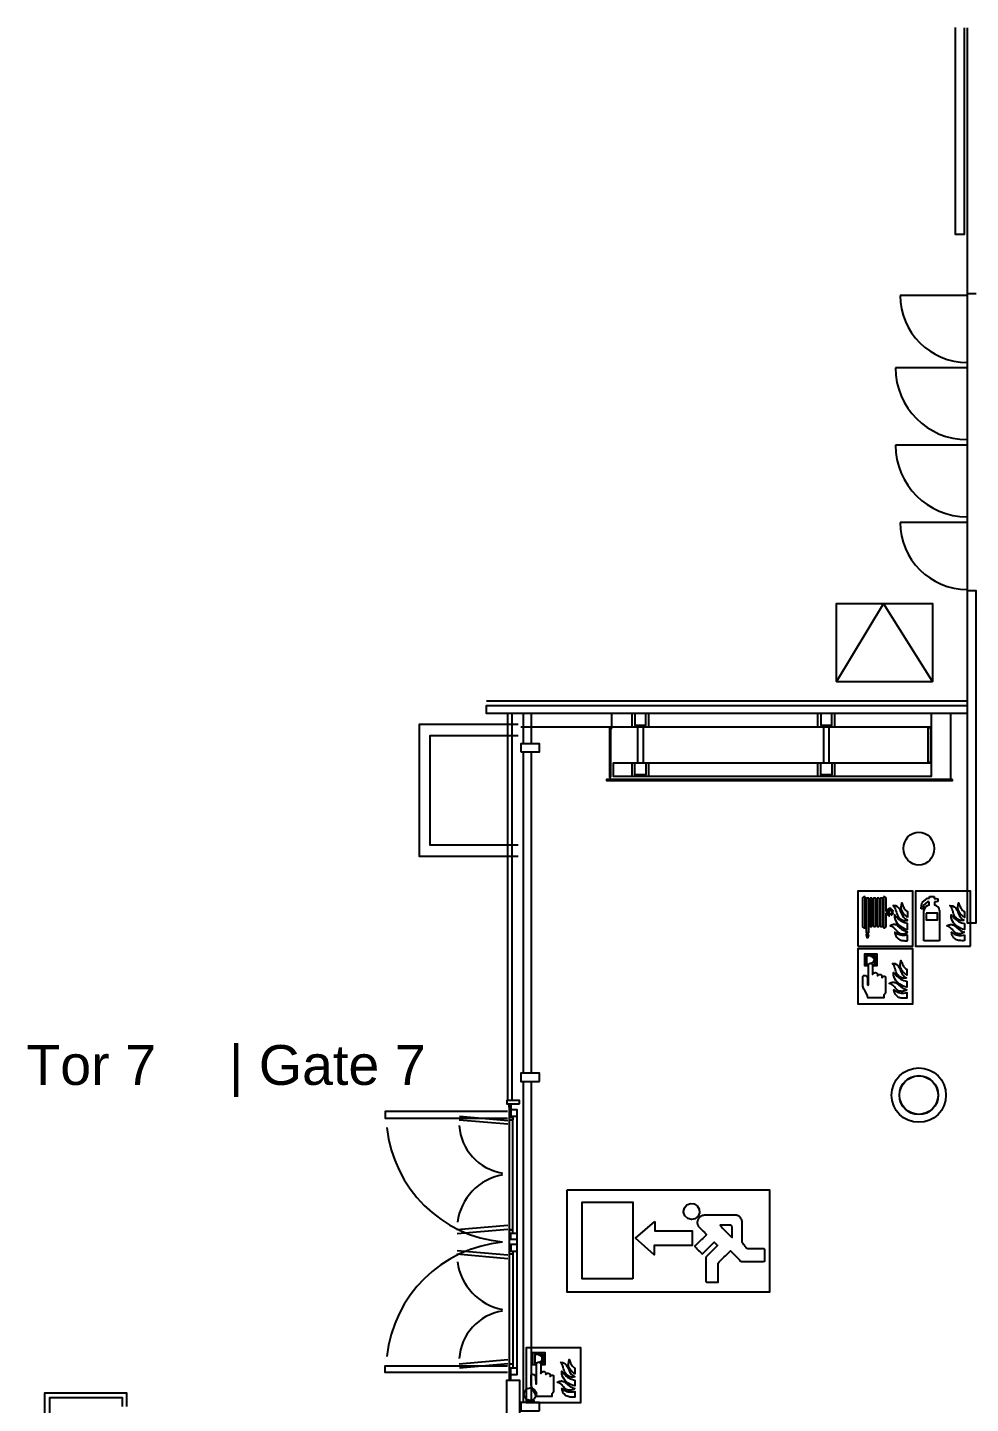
# Model space of a CAD drawing. Header units: metres. Extents: x 19 to 194, y 62 to 154.
# Drawn here: x 20.14 to 37.32, y 127.94 to 152.99 of the extents above; entities that cross this region are included whole.
import ezdxf

# ---------------------------------------------------------------- set-up
doc = ezdxf.new("R2010")
doc.units = ezdxf.units.M
doc.header["$MEASUREMENT"] = 0
doc.layers.add('ALL', color=7, linetype='Continuous')
doc.styles.add('Arial', font='Arial.ttf')

msp = doc.modelspace()

# ---------------------------------------------------------------- linework, layer by layer
at = {"layer": 'ALL', "color": 18, "lineweight": 25, "true_color": 0x000000}
for points in [[(37.2003, 152.9898), (37.2003, 149.2205), (37.0423, 149.2205), (37.0423, 152.9927)], [(37.2571, 152.9888), (37.2571, 136.6865), (37.4201, 136.6865), (37.4201, 142.7352), (37.2571, 142.7352)], [(37.2571, 148.1154), (36.0357, 148.1154)], [(37.4201, 148.1403), (37.2571, 148.1403)], [(37.2571, 146.794), (35.9507, 146.794)], [(37.2571, 145.3878), (35.9507, 145.3878)], [(37.2571, 143.9815), (36.0357, 143.9815)], [(34.8751, 141.0852), (36.625, 141.0852), (35.7299, 142.5051), (34.8751, 141.0852), (34.8751, 142.5051), (36.625, 142.5051), (36.625, 141.0852)], [(28.5001, 140.7303), (37.2571, 140.7303), (37.2571, 140.6453)], [(28.8849, 140.5003), (28.8849, 133.4508)], [(28.9609, 140.5003), (28.9609, 133.4508)], [(36.6001, 140.5003), (36.6001, 140.2503), (29.1251, 140.2503)], [(29.1699, 140.5003), (29.1699, 139.9503)], [(29.3199, 139.9503), (29.3199, 140.5003)], [(31.1532, 140.2503), (31.1532, 140.5003)], [(31.4532, 140.5003), (31.4532, 140.2503)], [(34.5376, 140.2503), (34.5376, 140.5003)], [(34.8376, 140.5003), (34.8376, 140.2503)], [(36.9601, 139.3004), (36.9601, 140.5003)], [(29.0751, 140.3003), (27.2751, 140.3003), (27.275, 137.8997), (29.075, 137.8997)], [(29.075, 138.0997), (27.475, 138.0997), (27.4751, 140.1003), (29.0751, 140.1003)], [(31.2532, 140.2853), (31.2532, 139.6003)], [(31.3532, 140.2853), (31.3532, 139.6003)], [(34.6376, 140.2853), (34.6376, 139.6003)], [(34.7376, 140.2853), (34.7376, 139.6003)], [(29.1699, 139.8003), (29.1699, 133.9503)], [(29.3199, 133.9503), (29.3199, 139.8003)], [(30.8126, 139.6002), (36.6001, 139.6003), (36.6001, 139.3503), (30.8126, 139.3502)], [(31.1532, 139.3503), (31.1532, 139.6003)], [(31.4532, 139.6003), (31.4532, 139.3503)], [(34.5376, 139.3503), (34.5376, 139.6003)], [(34.8376, 139.6003), (34.8376, 139.3503)], [(29.17, 133.8003), (29.17, 127.9503)], [(29.32, 127.9503), (29.32, 133.8003)], [(28.911, 133.3308), (28.911, 133.3908), (28.911, 133.1028), (28.981, 133.1028)], [(28.941, 133.3908), (28.941, 133.1648), (29.061, 133.1648)], [(28.8817, 133.2503), (26.6516, 133.2503), (26.6516, 133.1303), (28.8817, 133.1303)], [(28.8867, 133.0199), (28.0025, 133.0973)], [(28.0086, 133.167), (28.8867, 133.0902)], [(28.911, 133.2908), (28.911, 132.9998)], [(28.911, 133.1568), (28.981, 133.1568), (28.981, 133.0978), (28.911, 133.0978)], [(28.981, 132.9998), (28.981, 133.0978), (28.9135, 133.0978), (28.981, 133.0978)], [(28.941, 128.4658), (29.061, 128.4658), (29.061, 133.2848), (28.941, 133.2848)], [(28.9811, 131.0468), (28.9811, 133.1568)], [(28.911, 133.0028), (28.911, 128.3598)], [(28.8867, 131.1789), (27.9626, 131.0981)], [(27.9687, 131.0284), (28.8867, 131.1087)], [(28.911, 131.0978), (28.981, 131.0978), (28.9135, 131.0978)], [(29.061, 130.9198), (28.941, 130.9198), (28.941, 131.0398), (29.061, 131.0398)], [(29.061, 130.8308), (28.941, 130.8308), (28.941, 130.7108), (29.061, 130.7108)], [(28.8867, 130.5716), (27.9626, 130.6525)], [(27.9687, 130.7222), (28.8867, 130.6419)], [(28.981, 130.6528), (28.9135, 130.6528)], [(28.9811, 130.7038), (28.9811, 128.7358), (28.9811, 128.5858)], [(28.8817, 128.5003), (26.6516, 128.5003), (26.6516, 128.6203), (28.8817, 128.6203)], [(28.8867, 128.7307), (28.0025, 128.6533)], [(28.0086, 128.5836), (28.8867, 128.6604)], [(28.981, 128.6528), (28.9135, 128.6528)], [(28.941, 128.3598), (28.941, 128.5858), (29.061, 128.5858)], [(28.8689, 127.7303), (28.8689, 128.3598), (29.1009, 128.3598), (29.1009, 127.7303)], [(21.95, 127.8803), (21.95, 128.1203), (20.45, 128.1203), (20.45, 112.6103), (20.54, 112.6103)], [(21.87, 127.8803), (21.87, 128.0403), (20.54, 128.0403), (20.54, 112.5853)]]:
    msp.add_lwpolyline(points, dxfattribs=at)
for points in [[(37.2571, 140.6453), (37.2571, 140.5003), (28.5001, 140.5003), (28.5001, 140.6453)], [(30.7856, 140.2243), (30.7856, 140.4883), (30.7776, 140.4883), (30.7776, 140.2243)], [(31.2032, 140.5003), (31.2032, 140.2853), (31.4032, 140.2853), (31.4032, 140.5003)], [(34.5876, 140.5003), (34.5876, 140.2853), (34.7876, 140.2853), (34.7876, 140.5003)], [(30.7676, 139.3403), (30.7676, 140.2403), (30.7376, 140.2403), (30.7376, 139.3403)], [(36.5451, 139.6053), (36.5451, 140.2453), (36.5951, 140.2453), (36.5951, 139.6053)], [(36.5951, 139.6053), (36.5951, 140.2453), (36.6001, 140.2453), (36.6001, 139.6053)], [(29.1249, 139.8003), (29.4649, 139.8003), (29.4649, 139.9503), (29.1249, 139.9503)], [(36.6001, 139.6003), (36.6001, 139.3503), (30.8126, 139.3503), (30.8126, 139.6003)], [(31.4032, 139.6003), (31.4032, 139.3853), (31.2032, 139.3853), (31.2032, 139.6003)], [(34.7876, 139.6003), (34.7876, 139.3853), (34.5876, 139.3853), (34.5876, 139.6003)], [(36.9901, 139.3003), (30.6876, 139.3003), (30.6876, 139.2803), (36.9901, 139.2803)], [(29.465, 133.8003), (29.465, 133.9503), (29.125, 133.9503), (29.125, 133.8003)], [(29.1009, 133.3908), (29.1009, 133.4508), (28.8689, 133.4508), (28.8689, 133.3908), (28.9409, 133.3908), (28.9409, 133.3908)], [(29.465, 127.8003), (29.465, 127.9503), (29.125, 127.9503), (29.125, 127.8003)], [(29.36, 127.9503), (29.23, 127.9503), (29.23, 127.9903), (29.36, 127.9903)]]:
    msp.add_lwpolyline(points, close=True, dxfattribs=at)
at = {"layer": 'ALL', "color": 1, "lineweight": 25}
for points in [[(35.2653, 136.2632), (36.2653, 136.2632), (36.2653, 137.2632), (35.2653, 137.2632)], [(35.399, 137.1635), (35.3753, 137.1635), (35.3515, 137.1411), (35.3515, 136.6157), (35.3753, 136.5974), (35.399, 136.5974)], [(35.4641, 137.1232), (35.4641, 137.124), (35.464, 137.1248), (35.4638, 137.1256), (35.4636, 137.1264), (35.4634, 137.1272), (35.4631, 137.1279), (35.4627, 137.1287), (35.4623, 137.1294), (35.4619, 137.1302), (35.4613, 137.1309), (35.4608, 137.1316), (35.4602, 137.1323), (35.4595, 137.1329), (35.4588, 137.1335), (35.4581, 137.1341), (35.4573, 137.1347), (35.4564, 137.1353), (35.4556, 137.1358), (35.4547, 137.1363), (35.4537, 137.1368), (35.4528, 137.1372), (35.4518, 137.1376), (35.4508, 137.1379), (35.4497, 137.1383), (35.4486, 137.1385), (35.4476, 137.1388), (35.4465, 137.139), (35.4453, 137.1392), (35.4442, 137.1393), (35.4431, 137.1394), (35.4419, 137.1395), (35.4408, 137.1395), (35.4397, 137.1395), (35.4385, 137.1394), (35.4374, 137.1393), (35.4363, 137.1392), (35.4351, 137.139), (35.434, 137.1388), (35.4329, 137.1385), (35.4319, 137.1383), (35.4308, 137.1379), (35.4298, 137.1376), (35.4288, 137.1372), (35.4279, 137.1368), (35.4269, 137.1363), (35.426, 137.1358), (35.4252, 137.1353), (35.4243, 137.1347), (35.4235, 137.1341), (35.4228, 137.1335), (35.4221, 137.1329), (35.4214, 137.1323), (35.4208, 137.1316), (35.4203, 137.1309), (35.4197, 137.1302), (35.4193, 137.1294), (35.4189, 137.1287), (35.4185, 137.1279), (35.4182, 137.1272), (35.4179, 137.1264), (35.4178, 137.1256), (35.4176, 137.1248), (35.4175, 137.124), (35.4175, 137.1232), (35.4175, 136.5108), (35.4641, 136.5108)], [(35.5272, 137.1232), (35.5272, 137.124), (35.5271, 137.1248), (35.5269, 137.1256), (35.5267, 137.1264), (35.5265, 137.1272), (35.5262, 137.1279), (35.5258, 137.1287), (35.5254, 137.1294), (35.525, 137.1302), (35.5244, 137.1309), (35.5239, 137.1316), (35.5233, 137.1323), (35.5226, 137.1329), (35.5219, 137.1335), (35.5212, 137.1341), (35.5204, 137.1347), (35.5195, 137.1353), (35.5187, 137.1358), (35.5178, 137.1363), (35.5168, 137.1368), (35.5159, 137.1372), (35.5149, 137.1376), (35.5139, 137.1379), (35.5128, 137.1383), (35.5117, 137.1385), (35.5107, 137.1388), (35.5096, 137.139), (35.5084, 137.1392), (35.5073, 137.1393), (35.5062, 137.1394), (35.505, 137.1395), (35.5039, 137.1395), (35.5028, 137.1395), (35.5016, 137.1394), (35.5005, 137.1393), (35.4994, 137.1392), (35.4982, 137.139), (35.4971, 137.1388), (35.496, 137.1385), (35.495, 137.1383), (35.4939, 137.1379), (35.4929, 137.1376), (35.4919, 137.1372), (35.491, 137.1368), (35.49, 137.1363), (35.4891, 137.1358), (35.4883, 137.1353), (35.4874, 137.1347), (35.4866, 137.1341), (35.4859, 137.1335), (35.4852, 137.1329), (35.4845, 137.1323), (35.4839, 137.1316), (35.4834, 137.1309), (35.4828, 137.1302), (35.4824, 137.1294), (35.482, 137.1287), (35.4816, 137.1279), (35.4813, 137.1272), (35.481, 137.1264), (35.4809, 137.1256), (35.4807, 137.1248), (35.4806, 137.124), (35.4806, 137.1232), (35.4806, 136.6375), (35.4806, 136.6367), (35.4807, 136.6359), (35.4809, 136.6351), (35.481, 136.6343), (35.4813, 136.6335), (35.4816, 136.6327), (35.482, 136.632), (35.4824, 136.6312), (35.4828, 136.6305), (35.4834, 136.6298), (35.4839, 136.6291), (35.4845, 136.6284), (35.4852, 136.6278), (35.4859, 136.6271), (35.4866, 136.6265), (35.4874, 136.6259), (35.4883, 136.6254), (35.4891, 136.6249), (35.49, 136.6244), (35.491, 136.6239), (35.4919, 136.6235), (35.4929, 136.6231), (35.4939, 136.6227), (35.495, 136.6224), (35.496, 136.6221), (35.4971, 136.6219), (35.4982, 136.6217), (35.4994, 136.6215), (35.5005, 136.6213), (35.5016, 136.6212), (35.5028, 136.6212), (35.5039, 136.6212), (35.505, 136.6212), (35.5062, 136.6212), (35.5073, 136.6213), (35.5084, 136.6215), (35.5096, 136.6217), (35.5107, 136.6219), (35.5117, 136.6221), (35.5128, 136.6224), (35.5139, 136.6227), (35.5149, 136.6231), (35.5159, 136.6235), (35.5168, 136.6239), (35.5178, 136.6244), (35.5187, 136.6249), (35.5195, 136.6254), (35.5204, 136.6259), (35.5212, 136.6265), (35.5219, 136.6271), (35.5226, 136.6278), (35.5233, 136.6284), (35.5239, 136.6291), (35.5244, 136.6298), (35.525, 136.6305), (35.5254, 136.6312), (35.5258, 136.632), (35.5262, 136.6327), (35.5265, 136.6335), (35.5267, 136.6343), (35.5269, 136.6351), (35.5271, 136.6359), (35.5272, 136.6367), (35.5272, 136.6375)], [(35.5915, 137.1232), (35.5915, 137.124), (35.5914, 137.1248), (35.5912, 137.1256), (35.591, 137.1264), (35.5908, 137.1272), (35.5905, 137.1279), (35.5901, 137.1287), (35.5897, 137.1294), (35.5893, 137.1302), (35.5887, 137.1309), (35.5882, 137.1316), (35.5876, 137.1323), (35.5869, 137.1329), (35.5862, 137.1335), (35.5855, 137.1341), (35.5847, 137.1347), (35.5838, 137.1353), (35.583, 137.1358), (35.5821, 137.1363), (35.5811, 137.1368), (35.5802, 137.1372), (35.5792, 137.1376), (35.5782, 137.1379), (35.5771, 137.1383), (35.576, 137.1385), (35.575, 137.1388), (35.5739, 137.139), (35.5727, 137.1392), (35.5716, 137.1393), (35.5705, 137.1394), (35.5693, 137.1395), (35.5682, 137.1395), (35.5671, 137.1395), (35.5659, 137.1394), (35.5648, 137.1393), (35.5637, 137.1392), (35.5625, 137.139), (35.5614, 137.1388), (35.5603, 137.1385), (35.5593, 137.1383), (35.5582, 137.1379), (35.5572, 137.1376), (35.5562, 137.1372), (35.5553, 137.1368), (35.5543, 137.1363), (35.5534, 137.1358), (35.5526, 137.1353), (35.5517, 137.1347), (35.5509, 137.1341), (35.5502, 137.1335), (35.5495, 137.1329), (35.5488, 137.1323), (35.5482, 137.1316), (35.5477, 137.1309), (35.5471, 137.1302), (35.5467, 137.1294), (35.5463, 137.1287), (35.5459, 137.1279), (35.5456, 137.1272), (35.5453, 137.1264), (35.5452, 137.1256), (35.545, 137.1248), (35.5449, 137.124), (35.5449, 137.1232), (35.5449, 136.6375), (35.5449, 136.6367), (35.545, 136.6359), (35.5452, 136.6351), (35.5453, 136.6343), (35.5456, 136.6335), (35.5459, 136.6327), (35.5463, 136.632), (35.5467, 136.6312), (35.5471, 136.6305), (35.5477, 136.6298), (35.5482, 136.6291), (35.5488, 136.6284), (35.5495, 136.6278), (35.5502, 136.6271), (35.5509, 136.6265), (35.5517, 136.6259), (35.5526, 136.6254), (35.5534, 136.6249), (35.5543, 136.6244), (35.5553, 136.6239), (35.5562, 136.6235), (35.5572, 136.6231), (35.5582, 136.6227), (35.5593, 136.6224), (35.5603, 136.6221), (35.5614, 136.6219), (35.5625, 136.6217), (35.5637, 136.6215), (35.5648, 136.6213), (35.5659, 136.6212), (35.5671, 136.6212), (35.5682, 136.6212), (35.5693, 136.6212), (35.5705, 136.6212), (35.5716, 136.6213), (35.5727, 136.6215), (35.5739, 136.6217), (35.575, 136.6219), (35.576, 136.6221), (35.5771, 136.6224), (35.5782, 136.6227), (35.5792, 136.6231), (35.5802, 136.6235), (35.5811, 136.6239), (35.5821, 136.6244), (35.583, 136.6249), (35.5838, 136.6254), (35.5847, 136.6259), (35.5855, 136.6265), (35.5862, 136.6271), (35.5869, 136.6278), (35.5876, 136.6284), (35.5882, 136.6291), (35.5887, 136.6298), (35.5893, 136.6305), (35.5897, 136.6312), (35.5901, 136.632), (35.5905, 136.6327), (35.5908, 136.6335), (35.591, 136.6343), (35.5912, 136.6351), (35.5914, 136.6359), (35.5915, 136.6367), (35.5915, 136.6375)], [(35.6559, 137.1232), (35.6559, 137.124), (35.6558, 137.1248), (35.6556, 137.1256), (35.6554, 137.1264), (35.6552, 137.1272), (35.6549, 137.1279), (35.6545, 137.1287), (35.6541, 137.1294), (35.6537, 137.1302), (35.6531, 137.1309), (35.6526, 137.1316), (35.652, 137.1323), (35.6513, 137.1329), (35.6506, 137.1335), (35.6499, 137.1341), (35.6491, 137.1347), (35.6482, 137.1353), (35.6474, 137.1358), (35.6465, 137.1363), (35.6455, 137.1368), (35.6446, 137.1372), (35.6436, 137.1376), (35.6426, 137.1379), (35.6415, 137.1383), (35.6404, 137.1385), (35.6394, 137.1388), (35.6383, 137.139), (35.6371, 137.1392), (35.636, 137.1393), (35.6349, 137.1394), (35.6337, 137.1395), (35.6326, 137.1395), (35.6315, 137.1395), (35.6303, 137.1394), (35.6292, 137.1393), (35.6281, 137.1392), (35.6269, 137.139), (35.6258, 137.1388), (35.6247, 137.1385), (35.6237, 137.1383), (35.6226, 137.1379), (35.6216, 137.1376), (35.6206, 137.1372), (35.6197, 137.1368), (35.6187, 137.1363), (35.6178, 137.1358), (35.617, 137.1353), (35.6161, 137.1347), (35.6153, 137.1341), (35.6146, 137.1335), (35.6139, 137.1329), (35.6132, 137.1323), (35.6126, 137.1316), (35.6121, 137.1309), (35.6115, 137.1302), (35.6111, 137.1294), (35.6107, 137.1287), (35.6103, 137.1279), (35.61, 137.1272), (35.6097, 137.1264), (35.6096, 137.1256), (35.6094, 137.1248), (35.6093, 137.124), (35.6093, 137.1232), (35.6093, 136.6375), (35.6093, 136.6367), (35.6094, 136.6359), (35.6096, 136.6351), (35.6097, 136.6343), (35.61, 136.6335), (35.6103, 136.6327), (35.6107, 136.632), (35.6111, 136.6312), (35.6115, 136.6305), (35.6121, 136.6298), (35.6126, 136.6291), (35.6132, 136.6284), (35.6139, 136.6278), (35.6146, 136.6271), (35.6153, 136.6265), (35.6161, 136.6259), (35.617, 136.6254), (35.6178, 136.6249), (35.6187, 136.6244), (35.6197, 136.6239), (35.6206, 136.6235), (35.6216, 136.6231), (35.6226, 136.6227), (35.6237, 136.6224), (35.6247, 136.6221), (35.6258, 136.6219), (35.6269, 136.6217), (35.6281, 136.6215), (35.6292, 136.6213), (35.6303, 136.6212), (35.6315, 136.6212), (35.6326, 136.6212), (35.6337, 136.6212), (35.6349, 136.6212), (35.636, 136.6213), (35.6371, 136.6215), (35.6383, 136.6217), (35.6394, 136.6219), (35.6404, 136.6221), (35.6415, 136.6224), (35.6426, 136.6227), (35.6436, 136.6231), (35.6446, 136.6235), (35.6455, 136.6239), (35.6465, 136.6244), (35.6474, 136.6249), (35.6482, 136.6254), (35.6491, 136.6259), (35.6499, 136.6265), (35.6506, 136.6271), (35.6513, 136.6278), (35.652, 136.6284), (35.6526, 136.6291), (35.6531, 136.6298), (35.6537, 136.6305), (35.6541, 136.6312), (35.6545, 136.632), (35.6549, 136.6327), (35.6552, 136.6335), (35.6554, 136.6343), (35.6556, 136.6351), (35.6558, 136.6359), (35.6559, 136.6367), (35.6559, 136.6375)], [(35.717, 137.1232), (35.717, 137.124), (35.7169, 137.1248), (35.7167, 137.1256), (35.7165, 137.1264), (35.7163, 137.1272), (35.716, 137.1279), (35.7156, 137.1287), (35.7152, 137.1294), (35.7148, 137.1302), (35.7142, 137.1309), (35.7137, 137.1316), (35.7131, 137.1323), (35.7124, 137.1329), (35.7117, 137.1335), (35.711, 137.1341), (35.7102, 137.1347), (35.7093, 137.1353), (35.7085, 137.1358), (35.7076, 137.1363), (35.7066, 137.1368), (35.7057, 137.1372), (35.7047, 137.1376), (35.7037, 137.1379), (35.7026, 137.1383), (35.7015, 137.1385), (35.7005, 137.1388), (35.6994, 137.139), (35.6982, 137.1392), (35.6971, 137.1393), (35.696, 137.1394), (35.6948, 137.1395), (35.6937, 137.1395), (35.6926, 137.1395), (35.6914, 137.1394), (35.6903, 137.1393), (35.6892, 137.1392), (35.688, 137.139), (35.6869, 137.1388), (35.6858, 137.1385), (35.6848, 137.1383), (35.6837, 137.1379), (35.6827, 137.1376), (35.6817, 137.1372), (35.6808, 137.1368), (35.6798, 137.1363), (35.6789, 137.1358), (35.6781, 137.1353), (35.6772, 137.1347), (35.6764, 137.1341), (35.6757, 137.1335), (35.675, 137.1329), (35.6743, 137.1323), (35.6737, 137.1316), (35.6732, 137.1309), (35.6726, 137.1302), (35.6722, 137.1294), (35.6718, 137.1287), (35.6714, 137.1279), (35.6711, 137.1272), (35.6708, 137.1264), (35.6707, 137.1256), (35.6705, 137.1248), (35.6704, 137.124), (35.6704, 137.1232), (35.6704, 136.6375), (35.6704, 136.6367), (35.6705, 136.6359), (35.6707, 136.6351), (35.6708, 136.6343), (35.6711, 136.6335), (35.6714, 136.6327), (35.6718, 136.632), (35.6722, 136.6312), (35.6726, 136.6305), (35.6732, 136.6298), (35.6737, 136.6291), (35.6743, 136.6284), (35.675, 136.6278), (35.6757, 136.6271), (35.6764, 136.6265), (35.6772, 136.6259), (35.6781, 136.6254), (35.6789, 136.6249), (35.6798, 136.6244), (35.6808, 136.6239), (35.6817, 136.6235), (35.6827, 136.6231), (35.6837, 136.6227), (35.6848, 136.6224), (35.6858, 136.6221), (35.6869, 136.6219), (35.688, 136.6217), (35.6892, 136.6215), (35.6903, 136.6213), (35.6914, 136.6212), (35.6926, 136.6212), (35.6937, 136.6212), (35.6948, 136.6212), (35.696, 136.6212), (35.6971, 136.6213), (35.6982, 136.6215), (35.6994, 136.6217), (35.7005, 136.6219), (35.7015, 136.6221), (35.7026, 136.6224), (35.7037, 136.6227), (35.7047, 136.6231), (35.7057, 136.6235), (35.7066, 136.6239), (35.7076, 136.6244), (35.7085, 136.6249), (35.7093, 136.6254), (35.7102, 136.6259), (35.711, 136.6265), (35.7117, 136.6271), (35.7124, 136.6278), (35.7131, 136.6284), (35.7137, 136.6291), (35.7142, 136.6298), (35.7148, 136.6305), (35.7152, 136.6312), (35.7156, 136.632), (35.716, 136.6327), (35.7163, 136.6335), (35.7165, 136.6343), (35.7167, 136.6351), (35.7169, 136.6359), (35.717, 136.6367), (35.717, 136.6375)], [(37.3153, 136.2632), (37.3153, 137.2632), (36.3153, 137.2632), (36.3153, 136.2632)], [(36.0651, 136.8514), (36.0495, 136.8878), (36.0329, 136.922), (36.0126, 136.9527), (35.9872, 136.9781), (35.9535, 136.9952), (35.9088, 137.0025), (35.9259, 136.9807), (35.9394, 136.9568), (35.9503, 136.9319), (35.9586, 136.9064), (35.967, 136.8805), (35.9747, 136.8545), (35.9846, 136.8296), (35.9971, 136.8057), (36.0126, 136.7839), (36.0334, 136.7637), (36.0448, 136.7554), (36.0568, 136.7481), (36.0703, 136.7413), (36.0838, 136.7361), (36.0978, 136.7325), (36.1123, 136.7299), (36.1263, 136.7289), (36.1409, 136.7294), (36.1549, 136.732), (36.1684, 136.7361), (36.1315, 136.7564), (36.1035, 136.7839), (36.0822, 136.8166)], [(36.0641, 136.7127), (36.0391, 136.7288), (36.0153, 136.747), (35.9929, 136.7672), (35.9716, 136.7885), (35.9514, 136.8108), (35.9327, 136.8347), (35.9327, 136.7828), (35.9426, 136.7506), (35.9566, 136.72), (35.9748, 136.6909), (35.996, 136.6644), (36.0204, 136.64), (36.0474, 136.6187), (36.0765, 136.6005), (36.1072, 136.5855), (36.1393, 136.5746), (36.1715, 136.5678), (36.1715, 136.6753), (36.1435, 136.68), (36.1165, 136.6883), (36.09, 136.6992)], [(36.1715, 136.7881), (36.1534, 136.801), (36.1357, 136.8156), (36.1181, 136.8312), (36.102, 136.8483), (36.0874, 136.8665), (36.075, 136.8857), (36.0646, 136.9064), (36.0578, 136.9282), (36.0542, 136.9511), (36.0542, 136.975), (36.0646, 137.0513), (36.0713, 137.0342), (36.0786, 137.0165), (36.0859, 136.9983), (36.0942, 136.9807), (36.1035, 136.963), (36.1134, 136.9459), (36.1253, 136.9303), (36.1383, 136.9158), (36.1539, 136.9028), (36.1715, 136.8919)], [(36.5088, 136.8642), (36.5088, 136.7423), (36.7126, 136.7423), (36.7126, 136.8642), (36.5088, 136.8642)], [(37.2024, 136.7361), (37.1889, 136.732), (37.1749, 136.7294), (37.1603, 136.7289), (37.1463, 136.7299), (37.1318, 136.7325), (37.1178, 136.7361), (37.1043, 136.7413), (37.0908, 136.7481), (37.0788, 136.7554), (37.0674, 136.7637), (37.0466, 136.7839), (37.0311, 136.8057), (37.0186, 136.8296), (37.0087, 136.8545), (37.001, 136.8805), (36.9926, 136.9064), (36.9843, 136.9319), (36.9734, 136.9568), (36.9599, 136.9807), (36.9428, 137.0025), (36.9875, 136.9952), (37.0212, 136.9781), (37.0466, 136.9527), (37.0669, 136.922), (37.0835, 136.8878), (37.0991, 136.8514), (37.1162, 136.8166), (37.1375, 136.7839), (37.1655, 136.7564), (37.2024, 136.7361)], [(37.2055, 136.6753), (37.2055, 136.5678), (37.1733, 136.5746), (37.1412, 136.5855), (37.1105, 136.6005), (37.0814, 136.6187), (37.0544, 136.64), (37.03, 136.6644), (37.0088, 136.6909), (36.9906, 136.72), (36.9766, 136.7506), (36.9667, 136.7828), (36.9667, 136.8347), (36.9854, 136.8108), (37.0056, 136.7885), (37.0269, 136.7672), (37.0493, 136.747), (37.0731, 136.7288), (37.0981, 136.7127), (37.124, 136.6992), (37.1505, 136.6883), (37.1775, 136.68), (37.2055, 136.6753)], [(37.2055, 136.8919), (37.2055, 136.7881), (37.1874, 136.801), (37.1697, 136.8156), (37.1521, 136.8312), (37.136, 136.8483), (37.1214, 136.8665), (37.109, 136.8857), (37.0986, 136.9064), (37.0918, 136.9282), (37.0882, 136.9511), (37.0882, 136.975), (37.0986, 137.0513), (37.1053, 137.0342), (37.1126, 137.0165), (37.1199, 136.9983), (37.1282, 136.9807), (37.1375, 136.963), (37.1474, 136.9459), (37.1593, 136.9303), (37.1723, 136.9158), (37.1879, 136.9028), (37.2055, 136.8919)], [(36.0126, 136.6145), (35.9955, 136.6301), (35.9778, 136.6457), (35.9653, 136.6509), (35.9529, 136.6545), (35.9394, 136.6571), (35.9259, 136.6576), (35.9124, 136.6571), (35.8989, 136.6545), (35.8864, 136.6509), (35.8745, 136.6457), (35.8631, 136.6394), (35.8532, 136.6316), (35.876, 136.627), (35.8968, 136.6176), (35.915, 136.6041), (35.9311, 136.588), (35.9467, 136.5704), (35.9622, 136.5522), (35.9778, 136.534), (35.9944, 136.5185), (36.0126, 136.5055), (36.0334, 136.4966), (36.0474, 136.4935), (36.0619, 136.4909), (36.0765, 136.4899), (36.0915, 136.4899), (36.1061, 136.4909), (36.1206, 136.494), (36.1346, 136.4982), (36.1481, 136.5039), (36.1606, 136.5117), (36.1715, 136.521), (36.1492, 136.5257), (36.1273, 136.5335), (36.1071, 136.5434), (36.0868, 136.5553), (36.0676, 136.5688), (36.0489, 136.5834), (36.0308, 136.5984)], [(37.2055, 136.521), (37.1946, 136.5117), (37.1821, 136.5039), (37.1686, 136.4982), (37.1546, 136.494), (37.1401, 136.4909), (37.1255, 136.4899), (37.1105, 136.4899), (37.0959, 136.4909), (37.0814, 136.4935), (37.0674, 136.4966), (37.0466, 136.5055), (37.0284, 136.5185), (37.0118, 136.534), (36.9962, 136.5522), (36.9807, 136.5704), (36.9651, 136.588), (36.949, 136.6041), (36.9308, 136.6176), (36.91, 136.627), (36.8872, 136.6316), (36.8971, 136.6394), (36.9085, 136.6457), (36.9204, 136.6509), (36.9329, 136.6545), (36.9464, 136.6571), (36.9599, 136.6576), (36.9734, 136.6571), (36.9869, 136.6545), (36.9993, 136.6509), (37.0118, 136.6457), (37.0295, 136.6301), (37.0466, 136.6145), (37.0648, 136.5984), (37.0829, 136.5834), (37.1016, 136.5688), (37.1208, 136.5553), (37.1411, 136.5434), (37.1613, 136.5335), (37.1832, 136.5257), (37.2055, 136.521)], [(35.4641, 136.4785), (35.4175, 136.4785), (35.4273, 136.4189), (35.4542, 136.4189)], [(36.1715, 136.4684), (36.1466, 136.4621), (36.1211, 136.459), (36.0957, 136.4575), (36.0708, 136.459), (36.0459, 136.4632), (36.0215, 136.4694), (35.9981, 136.4782), (35.9763, 136.4902), (35.9555, 136.5037), (35.9363, 136.5203), (35.9379, 136.5094), (35.9399, 136.499), (35.9425, 136.4876), (35.9451, 136.4767), (35.9488, 136.4658), (35.9534, 136.4549), (35.9591, 136.4445), (35.9654, 136.4346), (35.9726, 136.4253), (35.9815, 136.4165), (35.9955, 136.4019), (36.0116, 136.39), (36.0287, 136.3812), (36.0474, 136.3739), (36.0666, 136.3692), (36.0864, 136.3656), (36.1071, 136.364), (36.1284, 136.3635), (36.1502, 136.3635), (36.1715, 136.3645)], [(37.2055, 136.4684), (37.2055, 136.3645), (37.1842, 136.3635), (37.1624, 136.3635), (37.1411, 136.364), (37.1204, 136.3656), (37.1006, 136.3692), (37.0814, 136.3739), (37.0627, 136.3812), (37.0456, 136.39), (37.0295, 136.4019), (37.0155, 136.4165), (37.0066, 136.4253), (36.9994, 136.4346), (36.9931, 136.4445), (36.9874, 136.4549), (36.9828, 136.4658), (36.9791, 136.4767), (36.9765, 136.4876), (36.9739, 136.499), (36.9719, 136.5094), (36.9703, 136.5203), (36.9895, 136.5037), (37.0103, 136.4902), (37.0321, 136.4782), (37.0555, 136.4694), (37.0799, 136.4632), (37.1048, 136.459), (37.1297, 136.4575), (37.1551, 136.459), (37.1806, 136.4621), (37.2055, 136.4684)], [(35.2653, 135.2132), (36.2653, 135.2132), (36.2653, 136.2132), (35.2653, 136.2132)], [(35.4479, 135.9042), (35.3912, 135.9042), (35.3912, 136.1238), (35.6108, 136.1238), (35.6108, 135.9042), (35.5466, 135.9042), (35.5466, 135.9373), (35.5777, 135.9373), (35.5777, 136.09), (35.4243, 136.09), (35.4243, 135.9373), (35.4479, 135.9373), (35.4479, 135.9042)], [(35.3562, 135.7117), (35.3598, 135.7179), (35.3645, 135.7226), (35.3697, 135.7262), (35.3749, 135.7278), (35.3811, 135.7293), (35.3874, 135.7293), (35.3941, 135.7288), (35.3998, 135.7278), (35.406, 135.7267), (35.4253, 135.7127), (35.4341, 135.6982), (35.4388, 135.6826), (35.4398, 135.6665), (35.4414, 135.5587), (35.4434, 135.5558), (35.4543, 135.5558), (35.4569, 135.5587), (35.4569, 135.9093), (35.457, 135.9114), (35.4571, 135.9135), (35.4574, 135.9156), (35.4577, 135.9177), (35.4581, 135.9198), (35.4587, 135.9218), (35.4593, 135.9238), (35.46, 135.9257), (35.4608, 135.9277), (35.4617, 135.9295), (35.4627, 135.9314), (35.4637, 135.9331), (35.4649, 135.9348), (35.4661, 135.9365), (35.4674, 135.938), (35.4687, 135.9395), (35.4701, 135.9409), (35.4716, 135.9423), (35.4732, 135.9435), (35.4748, 135.9447), (35.4764, 135.9458), (35.4781, 135.9467), (35.4799, 135.9476), (35.4817, 135.9484), (35.4835, 135.9491), (35.4853, 135.9497), (35.4872, 135.9501), (35.4891, 135.9505), (35.491, 135.9508), (35.4929, 135.9509), (35.4948, 135.951), (35.4967, 135.9509), (35.4987, 135.9508), (35.5006, 135.9505), (35.5025, 135.9501), (35.5043, 135.9497), (35.5062, 135.9491), (35.508, 135.9484), (35.5098, 135.9476), (35.5115, 135.9467), (35.5132, 135.9458), (35.5149, 135.9447), (35.5165, 135.9435), (35.518, 135.9423), (35.5195, 135.9409), (35.5209, 135.9395), (35.5223, 135.938), (35.5236, 135.9365), (35.5248, 135.9348), (35.5259, 135.9331), (35.527, 135.9314), (35.528, 135.9295), (35.5289, 135.9277), (35.5297, 135.9257), (35.5304, 135.9238), (35.531, 135.9218), (35.5315, 135.9198), (35.532, 135.9177), (35.5323, 135.9156), (35.5325, 135.9135), (35.5327, 135.9114), (35.5327, 135.9093), (35.5327, 135.909), (35.5327, 135.7451), (35.541, 135.761), (35.5462, 135.7657), (35.5519, 135.7698), (35.5644, 135.7771), (35.5712, 135.7797), (35.5779, 135.7813), (35.5847, 135.7823), (35.5919, 135.7823), (35.5987, 135.7807), (35.6044, 135.7781), (35.6091, 135.7745), (35.6127, 135.7703), (35.6163, 135.7657), (35.6194, 135.7605), (35.6215, 135.7553), (35.6231, 135.7501), (35.6246, 135.7444), (35.6257, 135.7382), (35.6247, 135.7255), (35.6314, 135.7366), (35.6371, 135.7402), (35.6433, 135.7439), (35.6496, 135.7465), (35.6563, 135.7485), (35.6631, 135.7496), (35.6698, 135.7501), (35.676, 135.7485), (35.6828, 135.7465), (35.6885, 135.7428), (35.6932, 135.7397), (35.6963, 135.7356), (35.6984, 135.7314), (35.6999, 135.7267), (35.701, 135.7221), (35.702, 135.7174), (35.7025, 135.7122), (35.7036, 135.707), (35.7046, 135.7023), (35.703, 135.6901), (35.7108, 135.7008), (35.716, 135.7039), (35.7212, 135.707), (35.7269, 135.7101), (35.7321, 135.7127), (35.7378, 135.7143), (35.7435, 135.7153), (35.7492, 135.7153), (35.7555, 135.7143), (35.7653, 135.7072), (35.7664, 135.4187), (35.7653, 135.4163), (35.7607, 135.4059), (35.755, 135.3962), (35.7487, 135.3882), (35.7435, 135.3838), (35.7394, 135.3793), (35.7363, 135.3744), (35.7347, 135.3692), (35.7347, 135.3228), (35.4482, 135.3228), (35.4397, 135.3607), (35.419, 135.4007), (35.3983, 135.4412), (35.3874, 135.4609), (35.3764, 135.4811), (35.3661, 135.5009), (35.3562, 135.5354)], [(35.8928, 135.9525), (35.9375, 135.9452), (35.9712, 135.9281), (35.9966, 135.9027), (36.0169, 135.872), (36.0335, 135.8378), (36.0491, 135.8014), (36.0662, 135.7666), (36.0875, 135.7339), (36.1155, 135.7064), (36.1524, 135.6861), (36.1389, 135.682), (36.1249, 135.6794), (36.1103, 135.6789), (36.0963, 135.6799), (36.0818, 135.6825), (36.0678, 135.6861), (36.0543, 135.6913), (36.0408, 135.6981), (36.0288, 135.7054), (36.0174, 135.7137), (35.9966, 135.7339), (35.9811, 135.7557), (35.9686, 135.7796), (35.9587, 135.8045), (35.951, 135.8305), (35.9426, 135.8564), (35.9343, 135.8819), (35.9234, 135.9068), (35.9099, 135.9307), (35.8928, 135.9525)], [(36.1374, 135.751), (36.1197, 135.7656), (36.1021, 135.7812), (36.086, 135.7983), (36.0714, 135.8165), (36.059, 135.8357), (36.0486, 135.8564), (36.0418, 135.8782), (36.0382, 135.9011), (36.0382, 135.925), (36.0486, 136.0013), (36.0553, 135.9842), (36.0626, 135.9665), (36.0699, 135.9483), (36.0782, 135.9307), (36.0875, 135.913), (36.0974, 135.8959), (36.1093, 135.8803), (36.1223, 135.8658), (36.1379, 135.8528), (36.1555, 135.8419), (36.1555, 135.7381), (36.1374, 135.751)], [(35.9462, 135.5022), (35.9307, 135.5204), (35.9151, 135.538), (35.899, 135.5541), (35.8808, 135.5676), (35.86, 135.577), (35.8372, 135.5816), (35.8471, 135.5894), (35.8585, 135.5957), (35.8704, 135.6009), (35.8829, 135.6045), (35.8964, 135.6071), (35.9099, 135.6076), (35.9234, 135.6071), (35.9369, 135.6045), (35.9493, 135.6009), (35.9618, 135.5957), (35.9795, 135.5801), (35.9966, 135.5645), (36.0148, 135.5484), (36.0329, 135.5334), (36.0516, 135.5188), (36.0708, 135.5053), (36.0911, 135.4934), (36.1113, 135.4835), (36.1332, 135.4757), (36.1555, 135.471), (36.1446, 135.4617), (36.1321, 135.4539), (36.1186, 135.4482), (36.1046, 135.444), (36.0901, 135.4409), (36.0755, 135.4399), (36.0605, 135.4399), (36.0459, 135.4409), (36.0314, 135.4435), (36.0174, 135.4466), (35.9966, 135.4555), (35.9784, 135.4685), (35.9618, 135.484), (35.9462, 135.5022)], [(36.1555, 135.6253), (36.1555, 135.5178), (36.1233, 135.5246), (36.0912, 135.5355), (36.0605, 135.5505), (36.0314, 135.5687), (36.0044, 135.59), (35.98, 135.6144), (35.9588, 135.6409), (35.9406, 135.67), (35.9266, 135.7006), (35.9167, 135.7328), (35.9167, 135.7847), (35.9354, 135.7608), (35.9556, 135.7385), (35.9769, 135.7172), (35.9993, 135.697), (36.0231, 135.6788), (36.0481, 135.6627), (36.074, 135.6492), (36.1005, 135.6383), (36.1275, 135.63), (36.1555, 135.6253)], [(36.0314, 135.3239), (36.0127, 135.3312), (35.9956, 135.34), (35.9795, 135.3519), (35.9655, 135.3665), (35.9566, 135.3753), (35.9494, 135.3846), (35.9431, 135.3945), (35.9374, 135.4049), (35.9328, 135.4158), (35.9291, 135.4267), (35.9265, 135.4376), (35.9239, 135.449), (35.9219, 135.4594), (35.9203, 135.4703), (35.9395, 135.4537), (35.9603, 135.4402), (35.9821, 135.4282), (36.0055, 135.4194), (36.0299, 135.4132), (36.0548, 135.409), (36.0797, 135.4075), (36.1051, 135.409), (36.1306, 135.4121), (36.1555, 135.4184), (36.1555, 135.3145), (36.1342, 135.3135), (36.1124, 135.3135), (36.0911, 135.314), (36.0704, 135.3156), (36.0506, 135.3192), (36.0314, 135.3239)], [(29.22, 127.9503), (30.22, 127.9503), (30.22, 128.9503), (29.22, 128.9503)], [(29.4025, 128.6414), (29.3458, 128.6414), (29.3458, 128.861), (29.5654, 128.861), (29.5654, 128.6414), (29.5012, 128.6414), (29.5012, 128.6745), (29.5323, 128.6745), (29.5323, 128.8272), (29.3789, 128.8272), (29.3789, 128.6745), (29.4025, 128.6745), (29.4025, 128.6414)], [(29.3108, 128.4488), (29.3144, 128.455), (29.3191, 128.4597), (29.3243, 128.4633), (29.3295, 128.4649), (29.3357, 128.4664), (29.342, 128.4664), (29.3487, 128.4659), (29.3544, 128.4649), (29.3606, 128.4638), (29.3799, 128.4498), (29.3887, 128.4353), (29.3934, 128.4197), (29.3944, 128.4036), (29.396, 128.2958), (29.398, 128.2929), (29.4089, 128.2929), (29.4115, 128.2958), (29.4115, 128.6464), (29.4116, 128.6485), (29.4117, 128.6506), (29.412, 128.6527), (29.4123, 128.6548), (29.4127, 128.6569), (29.4133, 128.6589), (29.4139, 128.6609), (29.4146, 128.6628), (29.4154, 128.6648), (29.4163, 128.6666), (29.4173, 128.6685), (29.4183, 128.6702), (29.4195, 128.6719), (29.4207, 128.6736), (29.422, 128.6751), (29.4233, 128.6766), (29.4247, 128.678), (29.4262, 128.6794), (29.4278, 128.6806), (29.4294, 128.6818), (29.431, 128.6829), (29.4327, 128.6838), (29.4345, 128.6847), (29.4363, 128.6855), (29.4381, 128.6862), (29.4399, 128.6868), (29.4418, 128.6872), (29.4437, 128.6876), (29.4456, 128.6879), (29.4475, 128.688), (29.4494, 128.6881), (29.4513, 128.688), (29.4533, 128.6879), (29.4552, 128.6876), (29.4571, 128.6872), (29.4589, 128.6868), (29.4608, 128.6862), (29.4626, 128.6855), (29.4644, 128.6847), (29.4661, 128.6838), (29.4678, 128.6829), (29.4695, 128.6818), (29.4711, 128.6806), (29.4726, 128.6794), (29.4741, 128.678), (29.4755, 128.6766), (29.4769, 128.6751), (29.4782, 128.6736), (29.4794, 128.6719), (29.4805, 128.6702), (29.4816, 128.6685), (29.4826, 128.6666), (29.4835, 128.6648), (29.4843, 128.6628), (29.485, 128.6609), (29.4856, 128.6589), (29.4861, 128.6569), (29.4866, 128.6548), (29.4869, 128.6527), (29.4871, 128.6506), (29.4873, 128.6485), (29.4873, 128.6464), (29.4873, 128.6461), (29.4873, 128.4822), (29.4956, 128.4981), (29.5008, 128.5028), (29.5065, 128.5069), (29.519, 128.5142), (29.5258, 128.5168), (29.5325, 128.5184), (29.5393, 128.5194), (29.5465, 128.5194), (29.5533, 128.5178), (29.559, 128.5152), (29.5637, 128.5116), (29.5673, 128.5074), (29.5709, 128.5028), (29.574, 128.4976), (29.5761, 128.4924), (29.5777, 128.4872), (29.5792, 128.4815), (29.5803, 128.4753), (29.5793, 128.4626), (29.586, 128.4737), (29.5917, 128.4773), (29.5979, 128.481), (29.6042, 128.4836), (29.6109, 128.4856), (29.6177, 128.4867), (29.6244, 128.4872), (29.6306, 128.4856), (29.6374, 128.4836), (29.6431, 128.4799), (29.6478, 128.4768), (29.6509, 128.4727), (29.653, 128.4685), (29.6545, 128.4638), (29.6556, 128.4592), (29.6566, 128.4545), (29.6571, 128.4493), (29.6582, 128.4441), (29.6592, 128.4394), (29.6576, 128.4272), (29.6654, 128.4379), (29.6706, 128.441), (29.6758, 128.4441), (29.6815, 128.4472), (29.6867, 128.4498), (29.6924, 128.4514), (29.6981, 128.4524), (29.7038, 128.4524), (29.7101, 128.4514), (29.7199, 128.4443), (29.721, 128.1558), (29.7199, 128.1534), (29.7153, 128.143), (29.7096, 128.1333), (29.7033, 128.1253), (29.6981, 128.1209), (29.694, 128.1164), (29.6909, 128.1115), (29.6893, 128.1063), (29.6893, 128.0599), (29.4028, 128.0599), (29.3943, 128.0978), (29.3736, 128.1378), (29.3529, 128.1783), (29.342, 128.198), (29.331, 128.2182), (29.3207, 128.238), (29.3108, 128.2725)], [(29.8475, 128.6896), (29.8922, 128.6823), (29.9259, 128.6652), (29.9513, 128.6398), (29.9716, 128.6091), (29.9882, 128.5749), (30.0038, 128.5385), (30.0209, 128.5037), (30.0422, 128.471), (30.0702, 128.4435), (30.1071, 128.4232), (30.0936, 128.4191), (30.0796, 128.4165), (30.065, 128.416), (30.051, 128.417), (30.0365, 128.4196), (30.0225, 128.4232), (30.009, 128.4284), (29.9955, 128.4352), (29.9835, 128.4425), (29.9721, 128.4508), (29.9513, 128.471), (29.9358, 128.4928), (29.9233, 128.5167), (29.9134, 128.5416), (29.9057, 128.5676), (29.8973, 128.5935), (29.889, 128.619), (29.8781, 128.6439), (29.8646, 128.6678), (29.8475, 128.6896)], [(30.092, 128.4881), (30.0743, 128.5027), (30.0567, 128.5183), (30.0406, 128.5354), (30.026, 128.5536), (30.0136, 128.5728), (30.0032, 128.5935), (29.9964, 128.6153), (29.9928, 128.6382), (29.9928, 128.6621), (30.0032, 128.7384), (30.0099, 128.7213), (30.0172, 128.7036), (30.0245, 128.6854), (30.0328, 128.6678), (30.0421, 128.6501), (30.052, 128.633), (30.0639, 128.6174), (30.0769, 128.6029), (30.0925, 128.5899), (30.1101, 128.579), (30.1101, 128.4752), (30.092, 128.4881)], [(29.9009, 128.2393), (29.8854, 128.2575), (29.8698, 128.2751), (29.8537, 128.2912), (29.8355, 128.3047), (29.8147, 128.3141), (29.7919, 128.3187), (29.8018, 128.3265), (29.8132, 128.3328), (29.8251, 128.338), (29.8376, 128.3416), (29.8511, 128.3442), (29.8646, 128.3447), (29.8781, 128.3442), (29.8916, 128.3416), (29.904, 128.338), (29.9165, 128.3328), (29.9342, 128.3172), (29.9513, 128.3016), (29.9695, 128.2855), (29.9876, 128.2705), (30.0063, 128.2559), (30.0255, 128.2424), (30.0458, 128.2305), (30.066, 128.2206), (30.0879, 128.2128), (30.1102, 128.2081), (30.0993, 128.1988), (30.0868, 128.191), (30.0733, 128.1853), (30.0593, 128.1811), (30.0448, 128.178), (30.0302, 128.177), (30.0152, 128.177), (30.0006, 128.178), (29.9861, 128.1806), (29.9721, 128.1837), (29.9513, 128.1926), (29.9331, 128.2056), (29.9165, 128.2211), (29.9009, 128.2393)], [(30.1101, 128.3624), (30.1101, 128.2549), (30.0779, 128.2617), (30.0458, 128.2726), (30.0151, 128.2876), (29.986, 128.3058), (29.959, 128.3271), (29.9346, 128.3515), (29.9134, 128.378), (29.8952, 128.4071), (29.8812, 128.4377), (29.8713, 128.4699), (29.8713, 128.5218), (29.89, 128.4979), (29.9102, 128.4756), (29.9315, 128.4543), (29.9539, 128.4341), (29.9777, 128.4159), (30.0027, 128.3998), (30.0286, 128.3863), (30.0551, 128.3754), (30.0821, 128.3671), (30.1101, 128.3624)], [(29.9861, 128.061), (29.9674, 128.0683), (29.9503, 128.0771), (29.9342, 128.089), (29.9202, 128.1036), (29.9113, 128.1124), (29.9041, 128.1217), (29.8978, 128.1316), (29.8921, 128.142), (29.8875, 128.1529), (29.8838, 128.1638), (29.8812, 128.1747), (29.8786, 128.1861), (29.8766, 128.1965), (29.875, 128.2074), (29.8942, 128.1908), (29.915, 128.1773), (29.9368, 128.1653), (29.9602, 128.1565), (29.9846, 128.1503), (30.0095, 128.1461), (30.0344, 128.1446), (30.0598, 128.1461), (30.0853, 128.1492), (30.1102, 128.1555), (30.1102, 128.0516), (30.0889, 128.0506), (30.0671, 128.0506), (30.0458, 128.0511), (30.0251, 128.0527), (30.0053, 128.0563), (29.9861, 128.061)]]:
    msp.add_lwpolyline(points, close=True, dxfattribs=at)
for points in [[(35.7568, 137.1635), (35.733, 137.1635)], [(35.733, 137.1635), (35.733, 136.5974)], [(35.7806, 137.1411), (35.7568, 137.1635)], [(35.7806, 136.8928), (35.7806, 137.1411)], [(36.4342, 137.0558), (36.5315, 137.1375)], [(36.532, 137.0698), (36.4568, 137.0011)], [(36.5315, 137.1375), (36.5726, 137.1375)], [(36.5607, 137.0698), (36.532, 137.0698)], [(36.5607, 137.0098), (36.5607, 137.0698)], [(36.5726, 137.1374), (36.5726, 137.167)], [(36.5726, 137.167), (36.6518, 137.167)], [(36.6518, 137.167), (36.6518, 137.1324)], [(36.6518, 137.1324), (36.6897, 137.1324)], [(36.6607, 137.0698), (36.6607, 137.0098)], [(36.6897, 137.0698), (36.6607, 137.0698)], [(36.6897, 137.1324), (36.7233, 137.1239)], [(36.7233, 137.0798), (36.6897, 137.0698)], [(36.7233, 137.1239), (36.7233, 137.0798)], [(35.7917, 136.8928), (35.7806, 136.8928)], [(35.7806, 136.6157), (35.7806, 136.872)], [(35.7806, 136.872), (35.7917, 136.872)], [(35.8496, 136.8928), (35.8089, 136.8928)], [(35.8089, 136.872), (35.8496, 136.872)], [(35.8496, 136.9335), (35.8496, 136.8928)], [(35.8496, 136.872), (35.8496, 136.8313)], [(35.8704, 136.8928), (35.8704, 136.9335)], [(35.9111, 136.8928), (35.8704, 136.8928)], [(35.8704, 136.872), (35.9111, 136.872)], [(35.8704, 136.8313), (35.8704, 136.872)], [(36.4187, 136.9459), (36.4222, 137.0097)], [(36.4523, 136.9459), (36.4187, 136.9459)], [(36.4222, 137.0097), (36.4342, 137.0557)], [(36.4568, 137.0011), (36.4523, 136.9459)], [(36.4693, 136.3587), (36.4693, 136.9127)], [(36.7521, 136.9127), (36.7521, 136.3587)], [(35.733, 136.5973), (35.7568, 136.5973)], [(35.7568, 136.5974), (35.7806, 136.6157)], [(36.7521, 136.3587), (36.4693, 136.3587)], [(35.7653, 136.2132), (35.2653, 136.2132), (35.2653, 135.2132), (36.2653, 135.2132)], [(29.72, 128.9503), (29.22, 128.9503), (29.22, 127.9503), (30.22, 127.9503)]]:
    msp.add_lwpolyline(points, dxfattribs=at)
at = {"layer": 'ALL', "color": 4, "lineweight": 25}
for points in [[(29.961, 131.8202), (29.961, 129.9708), (33.6598, 129.9708), (33.6598, 131.8202)], [(31.1675, 130.2039), (30.242, 130.2039), (30.242, 131.601), (31.1675, 131.601)], [(32.0904, 131.4327), (32.1064, 131.4992), (32.1516, 131.5515), (32.2142, 131.5769), (32.2836, 131.5707), (32.3404, 131.5348), (32.3759, 131.4747), (32.3801, 131.4088), (32.3527, 131.3451), (32.297, 131.3002), (32.2323, 131.287), (32.1675, 131.3041), (32.1145, 131.3525), (32.0913, 131.4169)], [(32.4679, 131.3624), (32.4679, 131.3624), (32.4566, 131.3613), (32.4453, 131.3592), (32.4341, 131.3561), (32.4231, 131.352), (32.4124, 131.347), (32.4022, 131.3411), (32.3926, 131.3344), (32.3836, 131.3269), (32.3753, 131.3188), (32.3678, 131.3101), (32.3614, 131.3013), (32.3562, 131.2933), (32.3515, 131.2848), (32.3474, 131.2758), (32.3441, 131.2662), (32.3415, 131.2563), (32.3398, 131.246), (32.339, 131.2356), (32.3391, 131.2251), (32.3401, 131.2146), (32.342, 131.2043), (32.3448, 131.1943), (32.3484, 131.1847), (32.3527, 131.1756), (32.3577, 131.167), (32.3633, 131.159), (32.3693, 131.1517), (32.3801, 131.1408), (32.3918, 131.1291), (32.4035, 131.1173), (32.4152, 131.1056), (32.427, 131.0939), (32.4387, 131.0821), (32.4504, 131.0704), (32.4622, 131.0587), (32.4739, 131.0469), (32.4856, 131.0352), (32.4974, 131.0235), (32.5091, 131.0117), (32.4925, 130.9938), (32.4742, 130.9756), (32.456, 130.9573), (32.4377, 130.939), (32.4194, 130.9208), (32.4012, 130.9025), (32.3829, 130.8843), (32.3647, 130.866), (32.3464, 130.8477), (32.3281, 130.8295), (32.3099, 130.8112), (32.2935, 130.7934), (32.3051, 130.7818), (32.3167, 130.7702), (32.3282, 130.7586), (32.3398, 130.747), (32.3514, 130.7355), (32.363, 130.7239), (32.3745, 130.7123), (32.3861, 130.7007), (32.3977, 130.6892), (32.4093, 130.6776), (32.4209, 130.666), (32.4337, 130.6599), (32.4519, 130.6782), (32.4702, 130.6964), (32.4885, 130.7147), (32.5067, 130.733), (32.525, 130.7512), (32.5433, 130.7695), (32.5615, 130.7878), (32.5798, 130.806), (32.5981, 130.8243), (32.6163, 130.8426), (32.6346, 130.8608), (32.6488, 130.872), (32.6539, 130.867), (32.6589, 130.862), (32.6639, 130.8569), (32.6689, 130.8519), (32.674, 130.8469), (32.679, 130.8419), (32.684, 130.8368), (32.689, 130.8318), (32.6941, 130.8268), (32.6991, 130.8217), (32.7041, 130.8167), (32.6994, 130.8062), (32.6814, 130.7882), (32.6634, 130.7702), (32.6454, 130.7522), (32.6274, 130.7342), (32.6094, 130.7162), (32.5914, 130.6982), (32.5734, 130.6802), (32.5554, 130.6622), (32.5374, 130.6442), (32.5195, 130.6263), (32.5015, 130.6083), (32.4933, 130.5793), (32.4933, 130.5412), (32.4933, 130.503), (32.4933, 130.4649), (32.4933, 130.4267), (32.4933, 130.3886), (32.4933, 130.3504), (32.4933, 130.3123), (32.4933, 130.2741), (32.4933, 130.236), (32.4933, 130.1978), (32.4933, 130.1597), (32.5061, 130.1469), (32.5254, 130.1469), (32.5446, 130.1469), (32.5639, 130.1469), (32.5832, 130.1469), (32.6025, 130.1469), (32.6218, 130.1469), (32.6411, 130.1469), (32.6604, 130.1469), (32.6797, 130.1469), (32.699, 130.1469), (32.7183, 130.1469), (32.7224, 130.1698), (32.7224, 130.1991), (32.7224, 130.2284), (32.7224, 130.2577), (32.7224, 130.287), (32.7224, 130.3163), (32.7224, 130.3456), (32.7224, 130.3749), (32.7224, 130.4042), (32.7224, 130.4335), (32.7224, 130.4628), (32.7224, 130.4922), (32.7392, 130.5118), (32.7578, 130.5303), (32.7764, 130.5489), (32.795, 130.5675), (32.8136, 130.5861), (32.8321, 130.6047), (32.8507, 130.6233), (32.8693, 130.6418), (32.8879, 130.6604), (32.9065, 130.679), (32.9251, 130.6976), (32.9436, 130.7153), (32.9599, 130.699), (32.9763, 130.6827), (32.9926, 130.6663), (33.0089, 130.65), (33.0253, 130.6337), (33.0416, 130.6173), (33.0579, 130.601), (33.0743, 130.5847), (33.0906, 130.5683), (33.1069, 130.552), (33.1233, 130.5357), (33.1425, 130.5217), (33.179, 130.5217), (33.2155, 130.5217), (33.2519, 130.5217), (33.2884, 130.5217), (33.3249, 130.5217), (33.3614, 130.5217), (33.3979, 130.5217), (33.4344, 130.5217), (33.4709, 130.5217), (33.5073, 130.5217), (33.5438, 130.5217), (33.5707, 130.5268), (33.5707, 130.5461), (33.5707, 130.5654), (33.5707, 130.5847), (33.5707, 130.6039), (33.5707, 130.6232), (33.5707, 130.6425), (33.5707, 130.6618), (33.5707, 130.6811), (33.5707, 130.7004), (33.5707, 130.7197), (33.5707, 130.739), (33.5602, 130.7509), (33.533, 130.7509), (33.5058, 130.7509), (33.4785, 130.7509), (33.4513, 130.7509), (33.424, 130.7509), (33.3968, 130.7509), (33.3696, 130.7509), (33.3423, 130.7509), (33.3151, 130.7509), (33.2878, 130.7509), (33.2606, 130.7509), (33.2432, 130.756), (33.2356, 130.7662), (33.228, 130.7763), (33.2203, 130.7865), (33.2127, 130.7967), (33.2051, 130.8069), (33.1974, 130.817), (33.1898, 130.8272), (33.1822, 130.8374), (33.1746, 130.8476), (33.1669, 130.8577), (33.1593, 130.8679), (33.1564, 130.8919), (33.1564, 130.9241), (33.1564, 130.9564), (33.1564, 130.9886), (33.1564, 131.0209), (33.1564, 131.0532), (33.1564, 131.0854), (33.1564, 131.1177), (33.1564, 131.1499), (33.1564, 131.1822), (33.1564, 131.2145), (33.1564, 131.2467), (33.1535, 131.2657), (33.1485, 131.2799), (33.1423, 131.2937), (33.1349, 131.3068), (33.1265, 131.3193), (33.1208, 131.3265), (33.1148, 131.3328), (33.1082, 131.3387), (33.1011, 131.344), (33.0935, 131.3488), (33.0855, 131.3528), (33.0772, 131.3562), (33.0687, 131.3589), (33.0601, 131.3608), (33.0514, 131.362), (33.0429, 131.3624), (32.9993, 131.3624), (32.951, 131.3624), (32.9027, 131.3624), (32.8544, 131.3624), (32.8061, 131.3624), (32.7577, 131.3624), (32.7094, 131.3624), (32.6611, 131.3624), (32.6128, 131.3624), (32.5645, 131.3624), (32.5162, 131.3624)], [(31.5653, 131.2512), (31.5653, 131.0786), (32.2455, 131.0778), (32.2449, 130.8141), (31.5545, 130.8141), (31.5545, 130.6415), (31.215, 130.9463)], [(32.9432, 131.1821), (32.9432, 131.1821), (32.9277, 131.1821), (32.9122, 131.1821), (32.8967, 131.1821), (32.8812, 131.1821), (32.8657, 131.1821), (32.8503, 131.1821), (32.8348, 131.1821), (32.8193, 131.1821), (32.8038, 131.1821), (32.7883, 131.1821), (32.7728, 131.1821), (32.7573, 131.1821), (32.7597, 131.1725), (32.7778, 131.1543), (32.7959, 131.1362), (32.8141, 131.1181), (32.8322, 131.0999), (32.8504, 131.0818), (32.8685, 131.0636), (32.8866, 131.0455), (32.9048, 131.0274), (32.9229, 131.0092), (32.941, 130.9911), (32.9592, 130.973), (32.9762, 130.9569), (32.9762, 130.9721), (32.9762, 130.9873), (32.9762, 131.0024), (32.9762, 131.0176), (32.9762, 131.0328), (32.9762, 131.048), (32.9762, 131.0631), (32.9762, 131.0783), (32.9762, 131.0935), (32.9762, 131.1087), (32.9762, 131.1238), (32.9762, 131.139), (32.9746, 131.1495), (32.9715, 131.1567), (32.9679, 131.1635), (32.9637, 131.1701), (32.9611, 131.1737), (32.9599, 131.175), (32.9585, 131.1763), (32.9571, 131.1775), (32.9555, 131.1785), (32.9539, 131.1795), (32.9522, 131.1803), (32.9504, 131.1809), (32.9486, 131.1815), (32.9468, 131.1818), (32.945, 131.182)]]:
    msp.add_lwpolyline(points, close=True, dxfattribs=at)
at = {"layer": 'ALL', "color": 18, "lineweight": 25, "true_color": 0x000000}
for centre, radius in [((36.3751, 133.5503), 0.495), ((36.3751, 133.5503), 0.355), ((36.3751, 133.5503), 0.35), ((29.295, 128.1046), 0.1143)]:
    msp.add_circle(centre, radius, dxfattribs=at)
for centre, radius, start, end in [((37.2571, 148.1154), 1.2214, -180, -90), ((37.2571, 146.794), 1.3064, -180, -90), ((37.2571, 145.3878), 1.3064, -180, -90), ((37.2571, 143.9815), 1.2214, -180, -90), ((29.0011, 133.1978), 2.327, -174.12488, -95.2386), ((28.9393, 133.0582), 0.9388, -176.2164, -99.12518), ((28.9811, 131.0978), 1.0215, 100.7589, 172.20374), ((29.0011, 128.5528), 2.327, 95.23838, 174.12467), ((28.9811, 130.6528), 1.0215, -172.20395, -100.75912), ((28.9393, 128.6924), 0.9388, 99.12496, 176.21619)]:
    msp.add_arc(centre, radius, start, end, dxfattribs=at)
at = {"layer": 'ALL', "color": 1, "lineweight": 25}
for centre, radius, start, end in [((35.86, 136.8824), 0.0691, 81.33912, -98.6609), ((35.86, 136.8824), 0.0691, 81.3391, 171.33912), ((35.86, 136.8824), 0.0691, -171.33911, -98.66089), ((35.86, 136.8824), 0.0521, 101.50685, 168.49315), ((35.86, 136.8824), 0.0521, -168.49315, -101.50685), ((35.86, 136.8824), 0.0521, 11.50685, 78.49315), ((35.86, 136.8824), 0.0521, -78.49315, -11.50685), ((36.5729, 136.9067), 0.1037, 96.73971, 176.69013), ((36.6485, 136.9067), 0.1037, 3.30987, 83.26029), ((35.501, 136.014), 0.061, -90, 90), ((35.501, 136.014), 0.061, -90, 90), ((29.4557, 128.7512), 0.061, -90, 90), ((29.4557, 128.7512), 0.061, -90, 90)]:
    msp.add_arc(centre, radius, start, end, dxfattribs=at)
at = {"layer": 'ALL', "color": 18, "lineweight": 25, "true_color": 0x000000}
msp.add_ellipse((36.3751, 138.0399), major_axis=(0, -0.2999), ratio=0.9320553, dxfattribs=at)

# ---------------------------------------------------------------- texts
at = {"layer": 'ALL', "color": 18, "true_color": 0x000000, "style": 'Arial'}
for s, p in [('Tor 7', (20.1166, 133.7371)), ('| Gate 7', (23.8083, 133.7371))]:
    msp.add_text(s, height=0.725, dxfattribs=at).set_placement(p)

doc.saveas('drawing.dxf')
